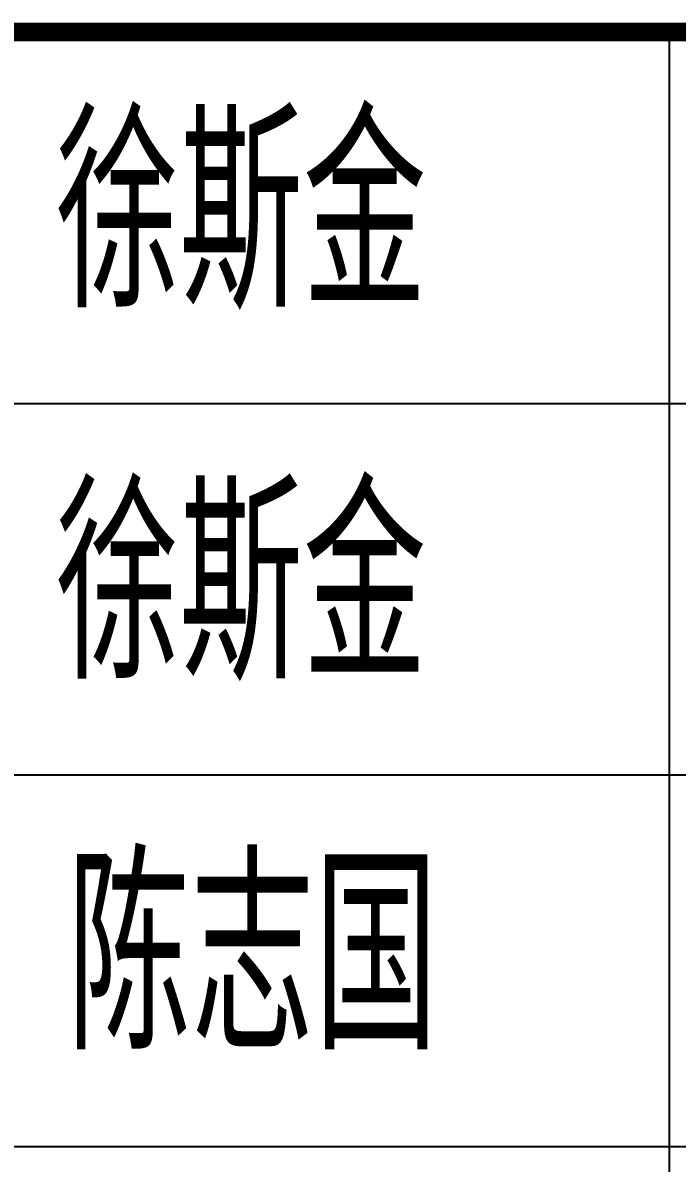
# Model space of a CAD drawing. Extents: x 2025205 to 2402328, y -557483 to 329036.
# Drawn here: x 2281661 to 2284302, y 83536 to 88141 of the extents above; entities that cross this region are included whole.
import ezdxf

# ---------------------------------------------------------------- set-up
doc = ezdxf.new("R2010")
doc.units = 0
doc.header["$LTSCALE"] = 1500
doc.header["$MEASUREMENT"] = 0
doc.layers.add('PUB_TITLE', color=4, linetype='Continuous')
doc.styles.add('TSSD_REIN', font='TSSDENG', dxfattribs={"width": 0.8, "bigfont": 'TSSDCHN'})

msp = doc.modelspace()

# ---------------------------------------------------------------- linework, layer by layer
at = {"layer": 'PUB_TITLE'}
for p, q in [((2284270.4, 88103.5), (2284270.4, 77634.2)), ((2277127.3, 86603.5), (2287627.3, 86603.5)), ((2277127.3, 85103.5), (2287627.3, 85103.5)), ((2277127.3, 83603.5), (2287627.3, 83603.5))]:
    msp.add_line(p, q, dxfattribs=at)
at = {"layer": 'PUB_TITLE', "const_width": 75}
msp.add_lwpolyline([(2277127.3, 88103.5), (2287627.3, 88103.5), (2287627.3, 77603.5), (2277127.3, 77603.5)], close=True, dxfattribs=at)

# ---------------------------------------------------------------- texts
at = {"layer": 'PUB_TITLE', "style": 'TSSD_REIN', "width": 0.7}
for s, p in [('徐斯金', (2281794.3, 86995, -187.4)), ('徐斯金', (2281794.3, 85495, -187.4)), ('陈志国', (2281839.8, 83995, -187.4))]:
    msp.add_text(s, height=750, dxfattribs=at).set_placement(p)

doc.saveas('drawing.dxf')
